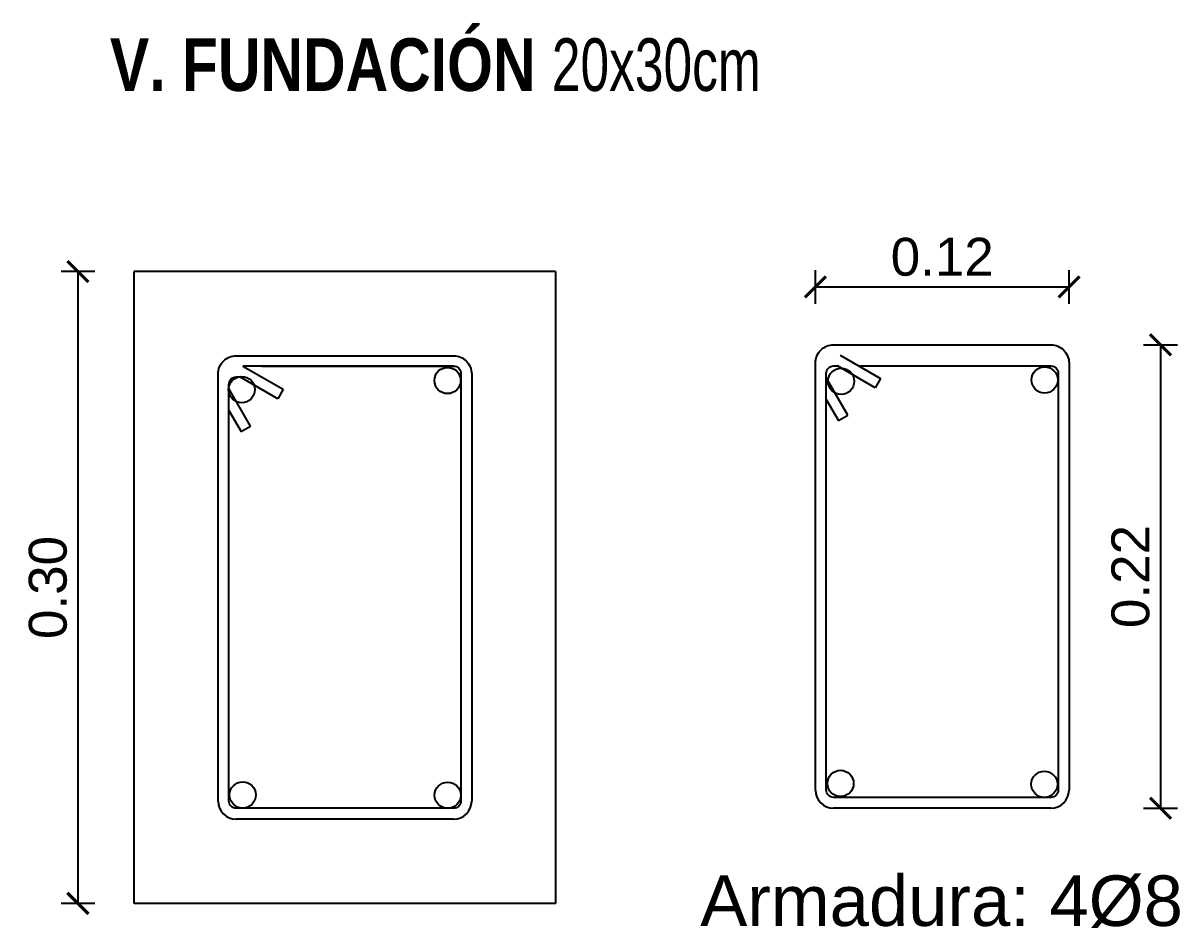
# Model space of a CAD drawing. Header units: millimetres. Extents: x 157 to 449, y 13 to 189.
# Drawn here: x 256.26 to 261.76, y 100.19 to 104.48 of the extents above; entities that cross this region are included whole.
import ezdxf

# ---------------------------------------------------------------- set-up
doc = ezdxf.new("R2010")
doc.units = ezdxf.units.MM
doc.header["$LTSCALE"] = 0.1
doc.header["$MEASUREMENT"] = 0
doc.header["$PDMODE"] = 3
doc.header["$PDSIZE"] = 0.1
doc.layers.get('DEFPOINTS').update_dxf_attribs({"color": 1})
for name, color, linetype in [('00-muros-a', 2, 'Continuous'), ('armadura', 10, 'Continuous'), ('Cotas', 1, 'Continuous')]:
    doc.layers.add(name, color=color, linetype=linetype)
doc.layers.add('referencias', color=1, linetype='Continuous', lineweight=5)
doc.styles.add('ARIAL', font='arial.ttf', dxfattribs={"height": 0.18})
doc.styles.add('COTAS', font='ROMANS.shx', dxfattribs={"width": 0.7})
doc.dimstyles.new('100', dxfattribs={"dimtxt": 0.2, "dimasz": 0.1, "dimexe": 0.08, "dimexo": 0, "dimgap": 0.05, "dimtad": 1, "dimzin": 1, "dimtxsty": 'ARIAL', "dimblk": 'ARCHTICK', "dimcen": 2.5, "dimadec": 0, "dimazin": 0, "dimtfac": 1, "dimtix": 1, "dimtmove": 0, "dimatfit": 3, "dimfxl": 0.08, "dimfxlon": 1, "dimarcsym": 0})

# ---------------------------------------------------------------- blocks, each defined once
blk = doc.blocks.new('_ARCHTICK')
at = {"color": 0, "linetype": 'ByBlock', "const_width": 0.15}
blk.add_lwpolyline([(-0.5, -0.5), (0.5, 0.5)], dxfattribs=at)
blk = doc.blocks.new('*D438')
at = {"layer": 'Cotas', "color": 0, "lineweight": -2, "transparency": 16777216}
for p, q in [((256.604, 103.3041), (256.444, 103.3041)), ((256.524, 103.3041), (256.524, 100.3041)), ((256.604, 100.3041), (256.444, 100.3041))]:
    blk.add_line(p, q, dxfattribs=at)
at = {"layer": 'DEFPOINTS', "color": 0, "transparency": 16777216}
for p in [(257.3892, 103.3041), (256.524, 100.3041), (257.3892, 100.3041)]:
    blk.add_point(p, dxfattribs=at)
at = {"layer": 'Cotas', "color": 0, "lineweight": -2, "transparency": 16777216, "xscale": 0.1, "yscale": 0.1, "zscale": 0.1}
for p, rotation in [((256.524, 103.3041), 90), ((256.524, 100.3041), 270)]:
    blk.add_blockref('_ARCHTICK', p, dxfattribs=dict(at, rotation=rotation))
at = {"layer": 'Cotas', "color": 0, "transparency": 16777216, "insert": (256.382, 101.8041), "char_height": 0.18, "attachment_point": 5, "rotation": 90, "style": 'ARIAL'}
blk.add_mtext('0.30', dxfattribs=at)
blk = doc.blocks.new('*D441')
at = {"layer": 'Cotas', "color": 0, "lineweight": -2, "transparency": 16777216}
for p, q in [((260.026, 103.1512), (260.026, 103.3112)), ((261.23, 103.1512), (261.23, 103.3112)), ((260.026, 103.2312), (261.23, 103.2312))]:
    blk.add_line(p, q, dxfattribs=at)
at = {"layer": 'DEFPOINTS', "color": 0, "transparency": 16777216}
for p in [(261.23, 103.2312), (260.026, 102.4767), (261.23, 102.4767)]:
    blk.add_point(p, dxfattribs=at)
at = {"layer": 'Cotas', "color": 0, "lineweight": -2, "transparency": 16777216, "xscale": 0.1, "yscale": 0.1, "zscale": 0.1, "rotation": 180}
blk.add_blockref('_ARCHTICK', (260.026, 103.2312), dxfattribs=at)
at = {"layer": 'Cotas', "color": 0, "lineweight": -2, "transparency": 16777216, "xscale": 0.1, "yscale": 0.1, "zscale": 0.1}
blk.add_blockref('_ARCHTICK', (261.23, 103.2312), dxfattribs=at)
at = {"layer": 'Cotas', "color": 0, "transparency": 16777216, "insert": (260.628, 103.3731), "char_height": 0.18, "attachment_point": 5, "style": 'ARIAL'}
blk.add_mtext('0.12', dxfattribs=at)
blk = doc.blocks.new('*D442')
at = {"layer": 'Cotas', "color": 0, "lineweight": -2, "transparency": 16777216}
for p, q in [((261.5844, 102.956), (261.7444, 102.956)), ((261.6644, 102.956), (261.6644, 100.756)), ((261.5844, 100.756), (261.7444, 100.756))]:
    blk.add_line(p, q, dxfattribs=at)
at = {"layer": 'DEFPOINTS', "color": 0, "transparency": 16777216}
for p in [(260.7628, 102.956), (260.7628, 100.756), (261.6644, 100.756)]:
    blk.add_point(p, dxfattribs=at)
at = {"layer": 'Cotas', "color": 0, "lineweight": -2, "transparency": 16777216, "xscale": 0.1, "yscale": 0.1, "zscale": 0.1}
for p, rotation in [((261.6644, 102.956), 90), ((261.6644, 100.756), 270)]:
    blk.add_blockref('_ARCHTICK', p, dxfattribs=dict(at, rotation=rotation))
at = {"layer": 'Cotas', "color": 0, "transparency": 16777216, "insert": (261.5225, 101.856), "char_height": 0.18, "attachment_point": 5, "rotation": 90, "style": 'ARIAL'}
blk.add_mtext('0.22', dxfattribs=at)

msp = doc.modelspace()

# ---------------------------------------------------------------- linework, layer by layer
at = {"layer": '00-muros-a'}
for p, q in [((258.7917, 103.3041), (256.7917, 103.3041)), ((256.7917, 100.3041), (256.7917, 103.3041)), ((258.7917, 103.3041), (258.7917, 100.3041)), ((258.7917, 100.3041), (256.7917, 100.3041))]:
    msp.add_line(p, q, dxfattribs=at)
at = {"layer": 'armadura'}
for p, q in [((260.1437, 102.9076, 3.0511), (260.3354, 102.7969, 3.0511)), ((258.3077, 102.8556), (257.3074, 102.8557, 3.0511)), ((257.3074, 102.8557, 3.0511), (257.4991, 102.745, 3.0511)), ((260.3096, 102.7522, 3.0511), (260.1299, 102.856, 3.0511)), ((257.4733, 102.7004, 3.0511), (257.2936, 102.8041, 3.0511)), ((260.1801, 102.6227, 3.0511), (260.0776, 102.8002, 3.0511)), ((260.3354, 102.7969, 3.0511), (260.3096, 102.7522, 3.0511)), ((257.3437, 102.5708, 3.0511), (257.2413, 102.7483, 3.0511)), ((257.4991, 102.745, 3.0511), (257.4733, 102.7004, 3.0511)), ((260.0776, 102.697, 3.0511), (260.1354, 102.5969, 3.0511)), ((257.2413, 102.6451, 3.0511), (257.2991, 102.545, 3.0511)), ((260.1354, 102.5969, 3.0511), (260.1801, 102.6227, 3.0511)), ((257.2991, 102.545, 3.0511), (257.3437, 102.5708, 3.0511)), ((260.026, 100.842), (260.026, 102.29)), ((261.23, 102.29), (261.23, 100.842)), ((257.1897, 100.7901), (257.1897, 102.2381)), ((258.3937, 102.2381), (258.3937, 100.7901)), ((261.144, 100.756), (260.112, 100.756)), ((258.3077, 100.7041), (257.2757, 100.7041))]:
    msp.add_line(p, q, dxfattribs=at)
for points in [[(260.026, 102.29), (260.026, 102.87, -0.414214), (260.112, 102.956), (261.144, 102.956, -0.414214), (261.23, 102.87), (261.23, 102.29)], [(257.1897, 102.2381), (257.1897, 102.8181, -0.414214), (257.2757, 102.9041), (258.3077, 102.9041, -0.414214), (258.3937, 102.8181), (258.3937, 102.2381)], [(257.3968, 102.8556), (258.3077, 102.8556, -0.414214), (258.3421, 102.8212), (258.3421, 101.7688)], [(260.0776, 101.837), (260.0776, 102.8216, -0.414214), (260.112, 102.856), (260.1299, 102.856)], [(260.2331, 102.856), (261.144, 102.856, -0.414214), (261.1784, 102.8216), (261.1784, 101.837)], [(257.2413, 101.7851), (257.2413, 102.7697, -0.414214), (257.2757, 102.8041), (257.2936, 102.8041)], [(261.1784, 101.837), (261.1784, 100.842, -0.414214), (261.144, 100.8076), (260.112, 100.8076, -0.414214), (260.0776, 100.842), (260.0776, 101.837)], [(258.3421, 101.7851), (258.3421, 100.7901, -0.414214), (258.3077, 100.7557), (257.2757, 100.7557, -0.414214), (257.2413, 100.7901), (257.2413, 101.7851)]]:
    msp.add_lwpolyline(points, format="xyb", dxfattribs=at)
for centre in [(258.279, 102.7867), (260.1479, 102.783), (261.114, 102.7895), (257.3021, 102.7437), (260.1451, 100.8737), (261.1128, 100.8697), (257.3066, 100.819), (258.2798, 100.8177)]:
    msp.add_circle(centre, 0.0623, dxfattribs=at)
for centre, start, end in [((260.112, 100.842), 180, 270), ((261.144, 100.842), 270, 0), ((257.2757, 100.7901), 180, 270), ((258.3077, 100.7901), 270, 0)]:
    msp.add_arc(centre, 0.086, start, end, dxfattribs=at)

# ---------------------------------------------------------------- texts
at = {"layer": 'referencias', "style": 'ARIAL'}
msp.add_text('Armadura: 4%%C8', height=0.24, dxfattribs=at).set_placement((259.479, 100.197))
at = {"layer": 'referencias', "color": 2, "insert": (256.6759, 104.4116), "char_height": 0.25, "width": 5.447686, "attachment_point": 1, "style": 'COTAS'}
msp.add_mtext('{\\fArial Black|b0|i0|c0|p34;\\C256;V. FUNDACIÓN \\fSwis721 BdOul BT|b0|i0|c0|p82;20x30cm}', dxfattribs=at)

# ---------------------------------------------------------------- dimensions: what is measured, and where the dimension line sits
at = {"layer": 'Cotas'}
dim = msp.add_linear_dim(base=(261.23, 103.2312), p1=(260.026, 102.4767), p2=(261.23, 102.4767), text='0.12', dimstyle='100', dxfattribs=at)
dim.commit()
dim.dimension.update_dxf_attribs({"geometry": '*D441', "text_midpoint": (260.628, 103.3731)})
dim = msp.add_linear_dim(base=(256.524, 100.3041), p1=(257.3892, 103.3041), p2=(257.3892, 100.3041), angle=90, text='0.30', dimstyle='100', dxfattribs=at)
dim.commit()
dim.dimension.update_dxf_attribs({"geometry": '*D438', "text_midpoint": (256.524, 101.8041), "dimtype": 160})
dim = msp.add_linear_dim(base=(261.6644, 100.756), p1=(260.7628, 102.956), p2=(260.7628, 100.756), angle=90, text='0.22', dimstyle='100', dxfattribs=at)
dim.commit()
dim.dimension.update_dxf_attribs({"geometry": '*D442', "text_midpoint": (261.5225, 101.856)})

doc.saveas('drawing.dxf')
